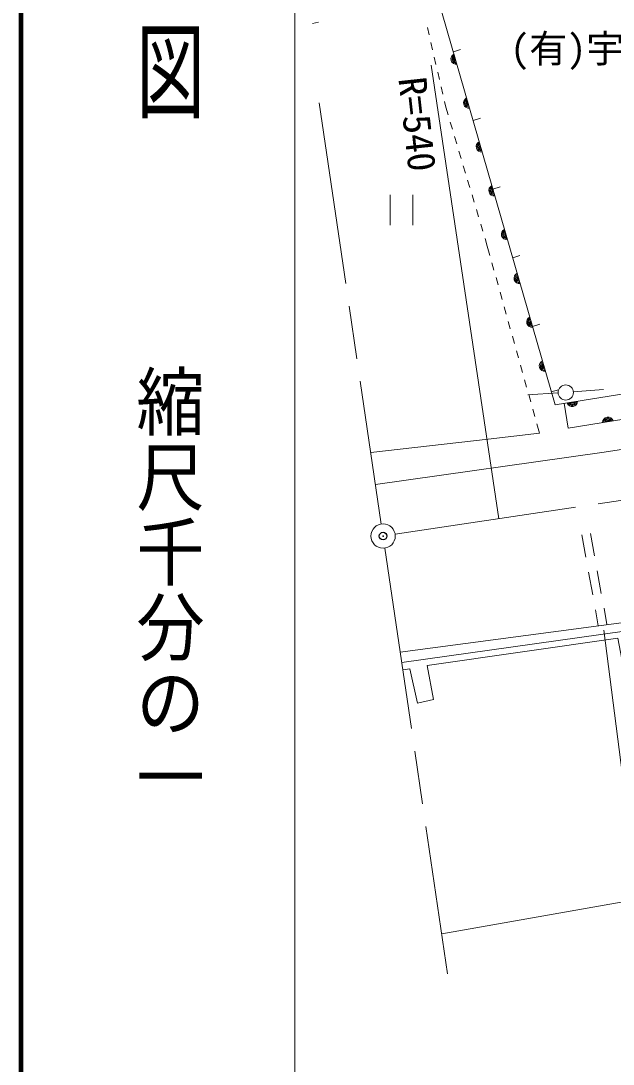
# Model space of a CAD drawing. Units: millimetres, scale not verified. Extents: x 40000 to 680000, y 20000 to 380000.
# Drawn here: x 40000 to 78936, y 244577 to 313183 of the extents above; entities that cross this region are included whole.
import ezdxf
from ezdxf.enums import TextEntityAlignment as Align

# ---------------------------------------------------------------- set-up
doc = ezdxf.new("R2010")
doc.units = ezdxf.units.MM
doc.header["$LTSCALE"] = 1000
doc.header["$PDMODE"] = 32
doc.header["$PDSIZE"] = 500
doc.linetypes.add('CHAIN', pattern=[18.5, 12, -1.5, 3.5, -1.5])
for name, color, linetype, lineweight in [('M-BGD', 7, 'Continuous', 13), ('M-BMK', 2, 'CHAIN', 13), ('M-BMK-SRVR', 3, 'Continuous', 13), ('M-STR-HTXT', 7, 'Continuous', 13), ('M-STR-STRD', 7, 'Continuous', 13), ('M-TTL', 2, 'Continuous', 140), ('M-TTL-BAND', 7, 'Continuous', 13)]:
    doc.layers.add(name, color=color, linetype=linetype, lineweight=lineweight)
doc.layers.add('M-OTRS', color=6, linetype='Continuous')
doc.styles.add('@ＭＳ ゴシック', font='')
doc.styles.add('ＭＳ ゴシック', font='')
doc.styles.get('@ＭＳ ゴシック').set_extended_font_data('@MS Gothic')
doc.styles.get('ＭＳ ゴシック').set_extended_font_data('MS Gothic')

msp = doc.modelspace()

# ---------------------------------------------------------------- linework, layer by layer
at = {"layer": 'M-BGD'}
for p, q in [((67131, 315674), (75118, 287934)), ((59559, 313103), (59166, 313018)), ((66840, 312254), (66727, 312741)), ((67066, 311280), (66953, 311767)), ((67291, 310305), (67178, 310793)), ((68431, 311157), (68912, 311296)), ((67517, 309331), (67404, 309818)), ((67742, 308357), (67629, 308844)), ((67938, 307511), (67855, 307870)), ((68088, 307009), (67938, 307511)), ((69732, 306641), (70212, 306780)), ((68373, 306051), (68230, 306530)), ((68659, 305093), (68516, 305572)), ((68945, 304134), (68802, 304614)), ((69230, 303176), (69087, 303655)), ((69516, 302218), (69373, 302697)), ((71032, 302125), (71512, 302263)), ((64278, 301739), (64278, 299739)), ((65778, 301739), (65778, 299739)), ((69801, 301259), (69659, 301739)), ((70087, 300301), (69944, 300780)), ((70373, 299343), (70230, 299822)), ((70665, 298362), (70515, 298864)), ((70834, 297756), (70665, 298362)), ((71102, 296793), (70968, 297275)), ((72332, 297609), (72813, 297747)), ((71371, 295830), (71237, 296312)), ((71640, 294867), (71505, 295348)), ((71908, 293903), (71774, 294385)), ((72177, 292940), (72042, 293422)), ((73632, 293093), (74113, 293231)), ((72445, 291977), (72311, 292459)), ((75118, 287934), (102181, 292327)), ((72714, 291014), (72580, 291495)), ((72983, 290050), (72848, 290532)), ((102633, 290729), (75984, 286403)), ((73251, 289087), (73117, 289569)), ((74873, 288783), (75354, 288921)), ((76319, 288784), (78312, 288947)), ((75321, 288713), (73325, 288594)), ((73520, 288124), (73385, 288605)), ((73788, 287161), (73654, 287642)), ((75984, 286403), (75720, 288032)), ((74091, 286073), (73923, 286679)), ((77145, 277905), (76877, 279381)), ((77713, 277997), (77445, 279473)), ((77592, 275445), (77324, 276921)), ((78159, 275537), (77892, 277013)), ((77963, 273402), (77770, 274461)), ((78530, 273494), (78338, 274553))]:
    msp.add_line(p, q, dxfattribs=at)
for points in [[(63004, 284797), (70719, 285679), (74091, 286073)], [(64937, 271678), (79635, 273623), (79689, 273049), (65038, 270995)], [(65109, 270516), (65570, 270574), (66081, 268322), (67122, 268565), (66718, 270789), (79240, 272583), (82442, 255765), (67670, 253136)]]:
    msp.add_lwpolyline(points, dxfattribs=at)
msp.add_circle((75820, 288743), 500, dxfattribs=at)
for centre, radius, start, end in [((68626, 310676), 354, 114.85983, 277.26501), ((68626, 310676), 283, 117.08387, 275.04097), ((68626, 310676), 212, 120.8302, 271.29465), ((68626, 310676), 142, 128.54193, 263.58292), ((68626, 310676), 100, 138.85959, 253.26525), ((69456, 307793), 354, 114.85983, 277.26501), ((69456, 307793), 283, 117.08387, 275.04097), ((69456, 307793), 212, 120.8302, 271.29465), ((69456, 307793), 142, 128.54193, 263.58292), ((69456, 307793), 100, 138.85959, 253.26525), ((70286, 304910), 354, 114.85983, 277.26501), ((70286, 304910), 283, 117.08387, 275.04097), ((70286, 304910), 212, 120.8302, 271.29465), ((70286, 304910), 142, 128.54193, 263.58292), ((70286, 304910), 100, 138.85959, 253.26525), ((71116, 302027), 354, 114.85983, 277.26501), ((71116, 302027), 283, 117.08387, 275.04097), ((71116, 302027), 212, 120.8302, 271.29465), ((71116, 302027), 142, 128.54193, 263.58292), ((71116, 302027), 100, 138.85959, 253.26525), ((71946, 299144), 354, 114.85983, 277.26501), ((71946, 299144), 283, 117.08387, 275.04097), ((71946, 299144), 212, 120.8302, 271.29465), ((71946, 299144), 142, 128.54193, 263.58292), ((71946, 299144), 100, 138.85959, 253.26525), ((72776, 296261), 354, 114.85983, 277.26501), ((72776, 296261), 283, 117.08387, 275.04097), ((72776, 296261), 212, 120.8302, 271.29465), ((72776, 296261), 142, 128.54193, 263.58292), ((72776, 296261), 100, 138.85959, 253.26525), ((73607, 293379), 354, 114.85983, 277.26501), ((73607, 293379), 283, 117.08387, 275.04097), ((73607, 293379), 212, 120.8302, 271.29465), ((73607, 293379), 142, 128.54193, 263.58292), ((73607, 293379), 100, 138.85959, 253.26525), ((74437, 290496), 354, 114.85983, 277.26501), ((74437, 290496), 283, 117.08387, 275.04097), ((74437, 290496), 212, 120.8302, 271.29465), ((74437, 290496), 142, 128.54193, 263.58292), ((74437, 290496), 100, 138.85959, 253.26525), ((76245, 288172), 354, 198.01692, 0.4221), ((76245, 288172), 283, 200.24096, 358.19806), ((76245, 288172), 212, 203.98728, 354.45173), ((76245, 288172), 142, 211.69901, 346.74), ((76245, 288172), 100, 222.01667, 336.42234), ((78595, 286772), 354, 18.01692, 180.4221), ((78595, 286772), 283, 20.24096, 178.19806), ((78595, 286772), 212, 23.98728, 174.45173), ((78595, 286772), 142, 31.69901, 166.74), ((78595, 286772), 100, 42.01667, 156.42234)]:
    msp.add_arc(centre, radius, start, end, dxfattribs=at)
at = {"layer": 'M-BMK'}
for p, q in [((59616, 307786), (63697, 280095)), ((64605, 279422), (161638, 294003)), ((63930, 278512), (68058, 250506))]:
    msp.add_line(p, q, dxfattribs=at)
at = {"layer": 'M-BMK-SRVR'}
msp.add_line((71424, 280447), (66978, 310267), dxfattribs=at)
msp.add_circle((63813, 279303), 800, dxfattribs=at)
at = {"layer": 'M-OTRS'}
msp.add_point((63813, 279303), dxfattribs=at)
at = {"layer": 'M-STR-HTXT'}
msp.add_line((78325, 273121), (81859, 245441), dxfattribs=at)
at = {"layer": 'M-STR-STRD'}
msp.add_lwpolyline([(142885, 294633), (123873, 291715), (104014, 288773), (78200, 284791), (63312, 282703)], dxfattribs=at)
at = {"layer": 'M-TTL'}
msp.add_line((40000, 380000), (40000, 20000), dxfattribs=at)
at = {"layer": 'M-TTL-BAND'}
msp.add_line((58000, 370000), (58000, 20000), dxfattribs=at)

# ---------------------------------------------------------------- texts
at = {"layer": 'M-BGD', "style": 'ＭＳ ゴシック'}
msp.add_text('(有)宇野電気設備', height=1833, dxfattribs=at).set_placement((82171, 309894), align=Align.BOTTOM_CENTER)
at = {"layer": 'M-BMK-SRVR', "style": 'ＭＳ ゴシック'}
msp.add_text('R=540', height=1833, rotation=276.309, dxfattribs=at).set_placement((65729, 309491), align=Align.MIDDLE_LEFT)
at = {"layer": 'M-TTL-BAND', "style": '@ＭＳ ゴシック'}
for s, width, p in [('平  面  図', 1.55, (49777, 306475)), ('縮尺千分の一', 1.1, (49777, 261030))]:
    msp.add_text(s, height=3290, rotation=270, dxfattribs=dict(at, width=width)).set_placement(p, align=Align.MIDDLE_RIGHT)

doc.saveas('drawing.dxf')
